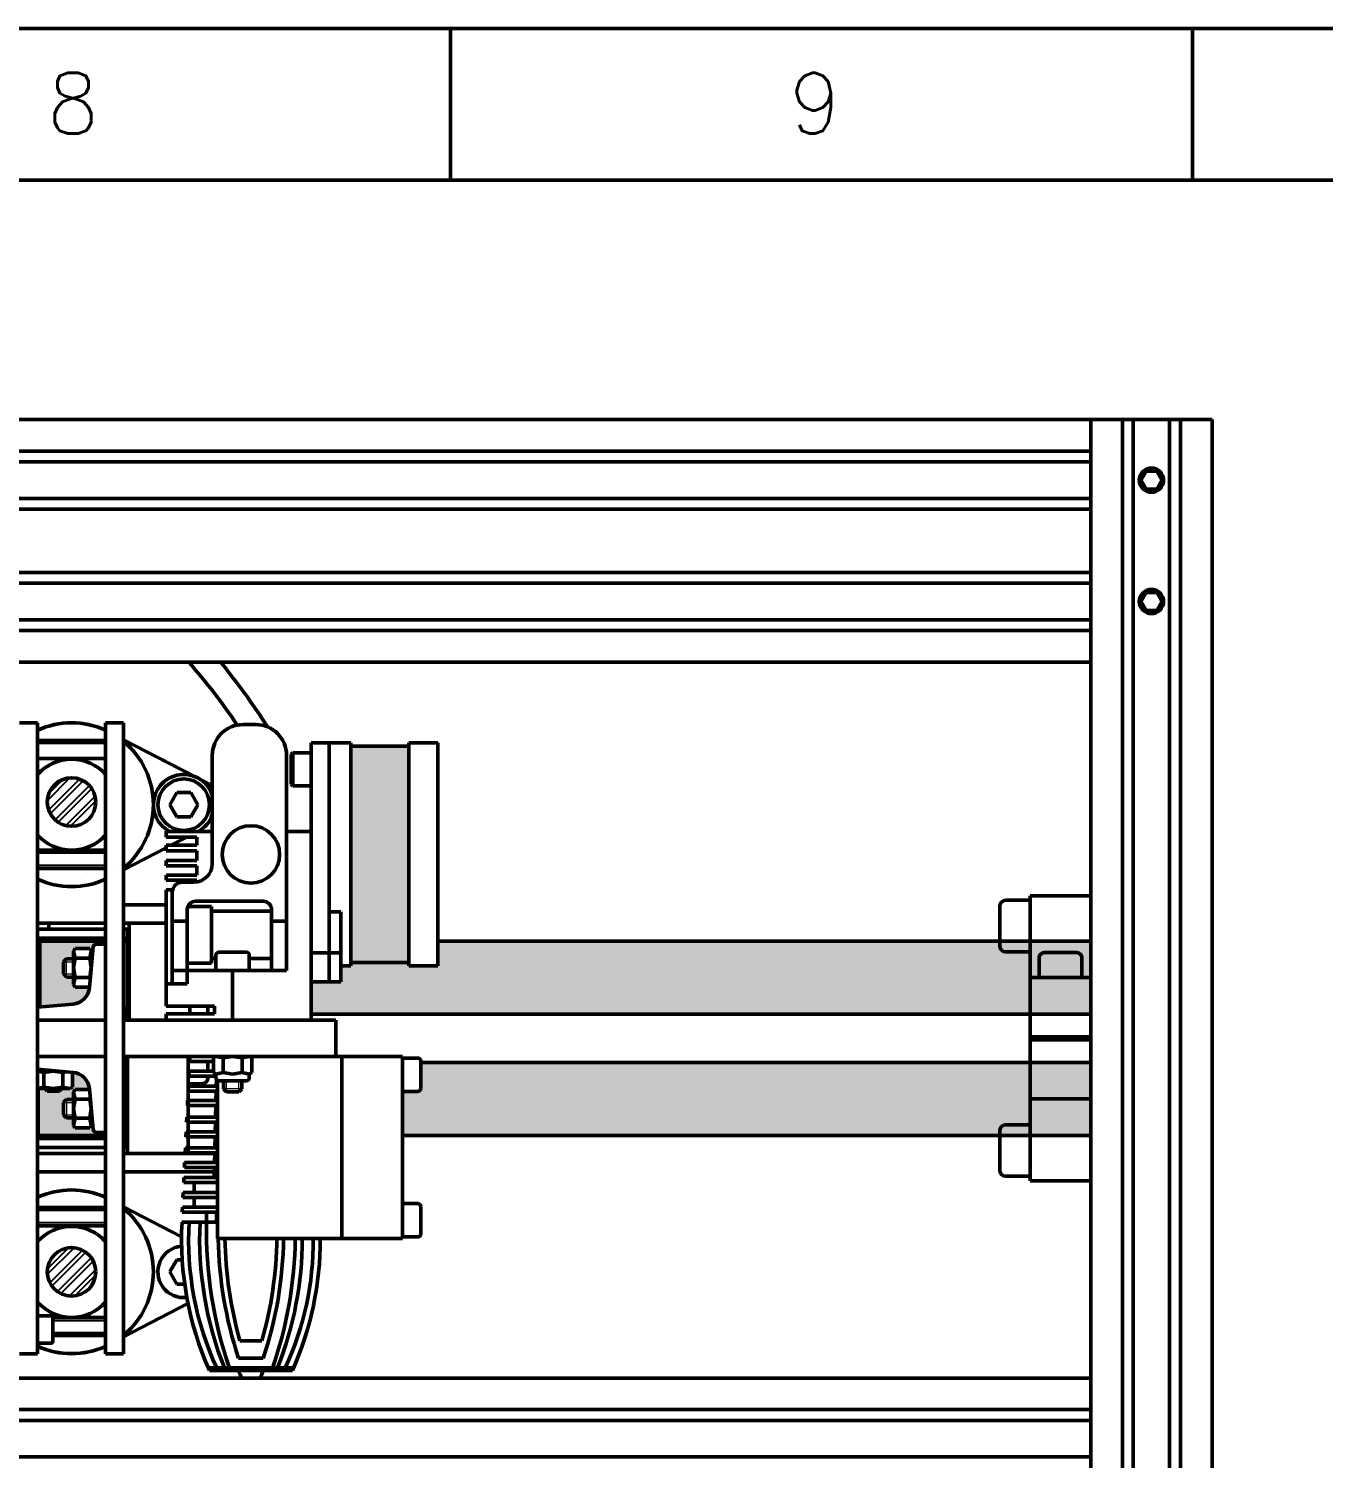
# Model space of a CAD drawing. Extents: x 21664 to 23500, y -5995 to -4166.
# Drawn here: x 22573.5 to 22787, y -4923.4 to -4687.8 of the extents above; entities that cross this region are included whole.
import ezdxf

# ---------------------------------------------------------------- set-up
doc = ezdxf.new("R2010")
doc.units = 0
doc.linetypes.add('CENTER', pattern=[50.8, 31.75, -6.35, 6.35, -6.35])
doc.linetypes.add('DASHED', pattern=[19.05, 12.7, -6.35])
for name, color, linetype, lineweight in [('Centro', 1, 'CENTER', 15), ('Cooler', 7, 'Continuous', 50), ('Extrusora', 4, 'Continuous', 50), ('Fixação e Transmissão', 5, 'Continuous', 50), ('Guias', 30, 'Continuous', 50), ('Hotend', 4, 'Continuous', 50), ('Linha tracejada', 254, 'DASHED', 15), ('Perfis e Cantoneiras', 2, 'Continuous', 50), ('Peças Usinadas', 120, 'Continuous', 50)]:
    doc.layers.add(name, color=color, linetype=linetype, lineweight=lineweight)
doc.layers.add('Cotas', color=90, linetype='Continuous')
doc.layers.add('Hachura', color=9, linetype='Continuous')
doc.styles.get("Standard").update_dxf_attribs({"font": 'romans.shx'})

msp = doc.modelspace()

# ---------------------------------------------------------------- hatches: boundary and pattern name
at = {"layer": 'Extrusora'}
h = msp.add_hatch(color=256, dxfattribs=at)
h.dxf.hatch_style = 1
h.paths.add_polyline_path([(22636.2, -4806.05), (22636.2, -4823.88), (22626.63, -4823.88), (22626.63, -4806.05), (22636.2, -4806.05)])
h = msp.add_hatch(color=256, dxfattribs=at)
h.dxf.hatch_style = 1
h.paths.add_polyline_path([(22636.2, -4823.88), (22636.2, -4841.71), (22626.63, -4841.71), (22626.63, -4823.88), (22636.2, -4823.88)])
at = {"layer": 'Hachura'}
h = msp.add_hatch(dxfattribs=at)
h.set_pattern_fill('ANSI32', color=256, scale=0.2)
h.paths.add_polyline_path([(22584.59, -4815.25, 1), (22576.59, -4815.25, 1), (22584.59, -4815.25)])
h = msp.add_hatch(dxfattribs=at)
h.set_pattern_fill('ANSI32', color=256, scale=0.2)
h.paths.add_polyline_path([(22576.59, -4892.69, 1), (22584.59, -4892.69, 1), (22576.59, -4892.69)])
at = {"layer": 'Peças Usinadas'}
h = msp.add_hatch(color=2, dxfattribs=at)
h.dxf.hatch_style = 1
h.paths.add_polyline_path([(22575, -4838.19), (22575.34, -4838.19), (22575.34, -4849.04), (22575, -4849.07), (22575, -4838.19)])
h = msp.add_hatch(color=2, dxfattribs=at)
h.dxf.hatch_style = 1
h.paths.add_polyline_path([(22575.34, -4838.19), (22586.18, -4838.19), (22586.18, -4838.69), (22584.64, -4838.69, 0.388879), (22584.14, -4839.14), (22584.08, -4839.84), (22583.83, -4839.84), (22583.58, -4839.41), (22581.17, -4839.41), (22580.93, -4839.84), (22580.93, -4841.09), (22579.78, -4841.09), (22579.28, -4841.59), (22579.28, -4843.59), (22579.78, -4844.09), (22580.93, -4844.09), (22580.93, -4845.34), (22581.17, -4845.76), (22583.56, -4845.76), (22583.56, -4845.83, -0.36397), (22580.83, -4848.56), (22575.34, -4849.04), (22575.34, -4838.19)])
h = msp.add_hatch(color=2, dxfattribs=at)
h.dxf.hatch_style = 1
h.paths.add_polyline_path([(22589.18, -4838.19), (22589.84, -4838.19), (22589.84, -4849.19), (22589.18, -4849.19), (22589.18, -4838.19)])
h = msp.add_hatch(color=2, dxfattribs=at)
h.dxf.hatch_style = 1
h.paths.add_polyline_path([(22641, -4838.19), (22733.67, -4838.19), (22733.67, -4838.94, 0.414214), (22734.67, -4839.94), (22738.67, -4839.94), (22738.67, -4844.19), (22738.67, -4850.19), (22620.09, -4850.19), (22620.09, -4844.89), (22623.08, -4844.89), (22625, -4844.89), (22625, -4842.25), (22626.63, -4842.25), (22626.63, -4841.71), (22636.2, -4841.71), (22636.2, -4842.25), (22641, -4842.25), (22641, -4838.19)])
h = msp.add_hatch(color=2, dxfattribs=at)
h.dxf.hatch_style = 1
h.paths.add_polyline_path([(22733.67, -4838.94), (22733.67, -4838.19), (22738.67, -4838.19), (22738.67, -4839.94), (22734.67, -4839.94, -0.414214), (22733.67, -4838.94)])
h = msp.add_hatch(color=2, dxfattribs=at)
h.dxf.hatch_style = 1
h.paths.add_polyline_path([(22738.67, -4838.19), (22748.67, -4838.19), (22748.67, -4844.19), (22747.17, -4844.19), (22747.17, -4840.89, 0.414214), (22746.35, -4840.07), (22740.99, -4840.07, 0.414214), (22740.17, -4840.89), (22740.17, -4844.19), (22738.67, -4844.19), (22738.67, -4839.94), (22738.67, -4838.19)])
h = msp.add_hatch(color=2, dxfattribs=at)
h.dxf.hatch_style = 1
h.paths.add_polyline_path([(22740.17, -4840.89, -0.414214), (22740.99, -4840.07), (22746.35, -4840.07, -0.414214), (22747.17, -4840.89), (22747.17, -4844.19), (22740.17, -4844.19), (22740.17, -4840.89)])
h = msp.add_hatch(color=2, dxfattribs=at)
h.dxf.hatch_style = 1
h.paths.add_polyline_path([(22738.67, -4844.19), (22740.17, -4844.19), (22747.17, -4844.19), (22748.67, -4844.19), (22748.67, -4850.19), (22738.67, -4850.19), (22738.67, -4844.19)])
h = msp.add_hatch(color=2, dxfattribs=at)
h.dxf.hatch_style = 1
h.paths.add_polyline_path([(22589.18, -4849.19), (22589.84, -4849.19), (22589.84, -4850.19), (22589.18, -4850.19), (22589.18, -4849.19)])
h = msp.add_hatch(color=256, dxfattribs=at)
h.dxf.hatch_style = 1
h.paths.add_polyline_path([(22589.59, -4859.19), (22589.18, -4859.19), (22589.18, -4870.19), (22589.59, -4870.19), (22589.59, -4859.19)])
h = msp.add_hatch(color=256, dxfattribs=at)
h.dxf.hatch_style = 1
h.paths.add_polyline_path([(22635.17, -4862.94), (22637.67, -4862.94, 0.414214), (22638.17, -4862.44), (22638.17, -4858.19), (22738.67, -4858.19), (22738.67, -4864.19), (22738.67, -4868.44), (22734.67, -4868.44, 0.414214), (22733.67, -4869.44), (22733.67, -4870.19), (22635.17, -4870.19), (22635.17, -4862.94)])
h = msp.add_hatch(color=256, dxfattribs=at)
h.dxf.hatch_style = 1
h.paths.add_polyline_path([(22738.67, -4858.19), (22748.67, -4858.19), (22748.67, -4864.19), (22738.67, -4864.19), (22738.67, -4858.19)])
h = msp.add_hatch(color=256, dxfattribs=at)
h.dxf.hatch_style = 1
h.paths.add_polyline_path([(22580.93, -4867.29), (22579.78, -4867.29), (22579.28, -4866.79), (22579.28, -4864.79), (22579.78, -4864.29), (22580.93, -4864.29), (22580.93, -4863.04), (22581.17, -4862.61), (22583.56, -4862.61), (22583.56, -4862.54, 0.36397), (22580.83, -4859.81), (22580.71, -4859.8), (22580.76, -4859.83), (22580.76, -4862.24), (22580.33, -4862.49), (22578.98, -4862.49), (22578.58, -4862.89), (22576.58, -4862.89), (22576.18, -4862.49), (22575.09, -4862.49), (22575.09, -4870.19), (22586.18, -4870.19), (22586.18, -4869.69), (22584.64, -4869.69, -0.388879), (22584.14, -4869.23), (22584.08, -4868.54), (22583.83, -4868.54), (22583.58, -4868.96), (22581.17, -4868.96), (22580.93, -4868.54), (22580.93, -4867.29)])
h = msp.add_hatch(color=256, dxfattribs=at)
h.dxf.hatch_style = 1
h.paths.add_polyline_path([(22738.67, -4864.19), (22748.67, -4864.19), (22748.67, -4870.19), (22738.67, -4870.19), (22738.67, -4868.44), (22738.67, -4864.19)])
h = msp.add_hatch(color=256, dxfattribs=at)
h.dxf.hatch_style = 1
h.paths.add_polyline_path([(22734.67, -4868.44), (22738.67, -4868.44), (22738.67, -4870.19), (22733.67, -4870.19), (22733.67, -4869.44, -0.414214), (22734.67, -4868.44)])

# ---------------------------------------------------------------- linework, layer by layer
at = {"layer": 'Centro', "ltscale": 0.1}
for p, q in [((22587.84, -4826.09), (22587.84, -4826.07)), ((22582.13, -4828.07), (22582.13, -4828.09))]:
    msp.add_line(p, q, dxfattribs=at)
at = {"layer": 'Cooler'}
for p, q in [((22625.17, -4857.19), (22604.67, -4857.19)), ((22604.67, -4857.24), (22604.67, -4857.19)), ((22625.17, -4857.19), (22625.17, -4887.19)), ((22635.17, -4857.19), (22625.17, -4857.19)), ((22635.17, -4857.19), (22635.17, -4887.19)), ((22604.67, -4887.19), (22604.67, -4861.13)), ((22625.17, -4887.19), (22604.67, -4887.19)), ((22635.17, -4887.19), (22625.17, -4887.19))]:
    msp.add_line(p, q, dxfattribs=at)
at = {"layer": 'Extrusora'}
for p, q in [((22610.97, -4802.47), (22608.87, -4802.47)), ((22603.8, -4825.41), (22603.8, -4807.54)), ((22616.04, -4843), (22616.04, -4807.54)), ((22617.07, -4807.11), (22616.78, -4807.4)), ((22616.78, -4807.4), (22616.78, -4812.3)), ((22617.07, -4807.11), (22617.07, -4812.59)), ((22620.09, -4807.11), (22617.07, -4807.11)), ((22620.09, -4844.89), (22620.09, -4805.51)), ((22620.09, -4805.51), (22626.63, -4805.51)), ((22623.08, -4844.89), (22623.08, -4805.51)), ((22626.63, -4842.25), (22626.63, -4805.51)), ((22636.2, -4806.05), (22626.63, -4806.05)), ((22636.2, -4806.05), (22626.63, -4806.05)), ((22636.2, -4805.51), (22641, -4805.51)), ((22636.2, -4842.25), (22636.2, -4805.51)), ((22641, -4842.25), (22641, -4805.51)), ((22616.78, -4812.3), (22617.07, -4812.59)), ((22617.07, -4812.59), (22620.06, -4812.59)), ((22596.18, -4821.02), (22596.18, -4820.06)), ((22603.8, -4820.11), (22596.18, -4820.11)), ((22601.26, -4821.02), (22596.18, -4821.02)), ((22601.26, -4822.38), (22601.26, -4821.02)), ((22620.09, -4820.11), (22616.04, -4820.11)), ((22601.26, -4822.38), (22596.18, -4822.38)), ((22596.18, -4823.27), (22596.18, -4822.38)), ((22601.26, -4823.27), (22596.18, -4823.27)), ((22601.26, -4824.86), (22601.26, -4823.27)), ((22601.26, -4824.86), (22596.18, -4824.86)), ((22596.18, -4825.75), (22596.18, -4824.86)), ((22601.26, -4825.75), (22596.18, -4825.75)), ((22601.26, -4827.28), (22601.26, -4825.75)), ((22601.26, -4827.28), (22596.18, -4827.28)), ((22596.18, -4828.14), (22596.18, -4827.28)), ((22601.26, -4828.14), (22596.18, -4828.14)), ((22598.89, -4828.45), (22600.76, -4828.45)), ((22601.26, -4828.41), (22601.26, -4828.14)), ((22597.25, -4829.72), (22596.18, -4829.72)), ((22596.18, -4845.21), (22596.18, -4829.72)), ((22597.2, -4845.21), (22597.2, -4830.14)), ((22599.68, -4845.21), (22599.68, -4832.98)), ((22603.65, -4832.45), (22599.79, -4832.45)), ((22601.05, -4831.61), (22612.19, -4831.61)), ((22603.65, -4841.82), (22603.65, -4832.45)), ((22613.56, -4833.23), (22603.65, -4833.23)), ((22613.56, -4843), (22613.56, -4832.98)), ((22625, -4833.37), (22623.08, -4833.37)), ((22625, -4844.89), (22625, -4833.37)), ((22599.68, -4834.88), (22597.2, -4834.88)), ((22616.04, -4834.88), (22613.56, -4834.88)), ((22625, -4840.13), (22620.09, -4840.13)), ((22597.2, -4843), (22616.04, -4843)), ((22603.65, -4841.82), (22599.68, -4841.82)), ((22604.4, -4841.04), (22603.65, -4841.04)), ((22607.15, -4851.19), (22607.15, -4843)), ((22613.56, -4841.04), (22609.9, -4841.04)), ((22625, -4842.25), (22626.63, -4842.25)), ((22636.2, -4841.71), (22626.63, -4841.71)), ((22636.2, -4842.25), (22641, -4842.25)), ((22596.18, -4848.88), (22596.18, -4845.21)), ((22599.68, -4845.21), (22596.18, -4845.21)), ((22620.09, -4844.89), (22625, -4844.89)), ((22620.09, -4844.89), (22620.09, -4851.19)), ((22604.16, -4848.88), (22596.18, -4848.88)), ((22596.18, -4851.19), (22596.18, -4850.16)), ((22604.16, -4850.16), (22596.18, -4850.16)), ((22604.16, -4848.88), (22604.16, -4850.16)), ((22620.09, -4851.19), (22596.18, -4851.19))]:
    msp.add_line(p, q, dxfattribs=at)
msp.add_circle((22610.17, -4823.88), 4.73, dxfattribs=at)
for centre, radius, start, end in [((22608.87, -4807.54), 5.07, 90, 180), ((22610.97, -4807.54), 5.07, 360, 90), ((22600.76, -4825.41), 3.04, 270, 360), ((22598.89, -4830.14), 1.69, 90, 180), ((22601.05, -4832.98), 1.38, 90, 180), ((22612.19, -4832.98), 1.38, 0, 90)]:
    msp.add_arc(centre, radius, start, end, dxfattribs=at)
at = {"layer": 'Fixação e Transmissão'}
for p, q in [((22757.8, -4760.69), (22756.94, -4762.19)), ((22757.8, -4763.69), (22756.94, -4762.19)), ((22759.54, -4760.69), (22760.4, -4762.19)), ((22759.54, -4763.69), (22760.4, -4762.19)), ((22757.8, -4780.69), (22756.94, -4782.19)), ((22759.54, -4780.69), (22760.4, -4782.19)), ((22757.8, -4783.69), (22756.94, -4782.19)), ((22759.54, -4783.69), (22760.4, -4782.19)), ((22586.18, -4805.09), (22575, -4805.09)), ((22600.9, -4811.02), (22589.18, -4804.97)), ((22586.18, -4808.09), (22575, -4808.09)), ((22597.94, -4813.69), (22596.78, -4815.69)), ((22600.25, -4813.69), (22601.4, -4815.69)), ((22597.94, -4817.69), (22596.78, -4815.69)), ((22600.25, -4817.69), (22601.4, -4815.69)), ((22597.94, -4817.69), (22597.94, -4817.69)), ((22599.59, -4821.02), (22596.98, -4822.38)), ((22586.18, -4823.19), (22575, -4823.19)), ((22596.18, -4822.78), (22589.18, -4826.4)), ((22586.18, -4826.19), (22575, -4826.19)), ((22738.67, -4830.69), (22738.67, -4877.69)), ((22738.67, -4830.69), (22748.67, -4830.69)), ((22748.67, -4830.69), (22748.67, -4877.69)), ((22733.67, -4838.94), (22733.67, -4832.44)), ((22734.67, -4831.44), (22738.67, -4831.44)), ((22575.34, -4837.69), (22575.34, -4849.04)), ((22589.84, -4837.69), (22589.84, -4836.19)), ((22580.93, -4839.84), (22581.17, -4839.41)), ((22580.93, -4845.34), (22580.93, -4839.84)), ((22580.93, -4839.84), (22581.17, -4841)), ((22581.17, -4839.41), (22583.58, -4839.41)), ((22583.83, -4839.84), (22583.58, -4839.41)), ((22583.83, -4839.84), (22583.58, -4841)), ((22583.83, -4842.75), (22583.83, -4839.84)), ((22583.83, -4839.84), (22584.08, -4839.84)), ((22604.9, -4840), (22609.4, -4840)), ((22738.67, -4839.94), (22734.67, -4839.94)), ((22746.35, -4840.07), (22740.99, -4840.07)), ((22579.28, -4841.59), (22579.78, -4841.09)), ((22579.28, -4841.59), (22579.28, -4843.59)), ((22579.78, -4841.09), (22580.93, -4841.09)), ((22581.17, -4841), (22580.93, -4842.59)), ((22581.17, -4844.17), (22580.93, -4842.59)), ((22581.17, -4841), (22583.58, -4841)), ((22583.58, -4841), (22583.83, -4842.59)), ((22583.58, -4844.17), (22583.83, -4842.59)), ((22604.4, -4843), (22609.9, -4843)), ((22740.17, -4840.89), (22740.17, -4844.19)), ((22747.17, -4844.19), (22747.17, -4840.89)), ((22579.28, -4843.59), (22579.78, -4844.09)), ((22579.78, -4844.09), (22580.93, -4844.09)), ((22580.93, -4845.34), (22581.17, -4844.17)), ((22580.93, -4845.34), (22581.17, -4845.76)), ((22581.17, -4844.17), (22583.58, -4844.17)), ((22583.67, -4844.58), (22583.58, -4844.17)), ((22738.67, -4844.19), (22748.67, -4844.19)), ((22581.17, -4845.76), (22583.58, -4845.76)), ((22589.84, -4851.19), (22589.84, -4850.69)), ((22738.67, -4853.94), (22748.67, -4853.94)), ((22738.67, -4854.44), (22748.67, -4854.44)), ((22589.59, -4857.19), (22589.59, -4858.69)), ((22604.4, -4857.19), (22603.98, -4857.43)), ((22604.4, -4857.19), (22605.57, -4857.43)), ((22605.57, -4857.43), (22607.15, -4857.19)), ((22608.74, -4857.43), (22607.15, -4857.19)), ((22609.9, -4857.19), (22608.74, -4857.43)), ((22609.9, -4857.19), (22610.33, -4857.43)), ((22575, -4859.59), (22578.26, -4859.59)), ((22575, -4859.62), (22576, -4859.83)), ((22576, -4859.83), (22577.58, -4859.59)), ((22579.17, -4859.83), (22577.58, -4859.59)), ((22603.98, -4857.43), (22603.98, -4859.84)), ((22605.57, -4857.43), (22605.57, -4859.84)), ((22608.74, -4857.43), (22608.74, -4859.84)), ((22610.33, -4857.43), (22610.33, -4859.84)), ((22635.17, -4862.94), (22635.17, -4857.44)), ((22638.17, -4862.44), (22638.17, -4857.94)), ((22576, -4862.24), (22576, -4859.83)), ((22579.73, -4859.72), (22579.17, -4859.83)), ((22579.17, -4862.24), (22579.17, -4859.83)), ((22580.71, -4859.8), (22580.76, -4859.83)), ((22580.76, -4862.24), (22580.76, -4859.83)), ((22604.4, -4860.09), (22603.98, -4859.84)), ((22604.4, -4860.09), (22605.57, -4859.84)), ((22604.4, -4860.09), (22604.4, -4860.69)), ((22609.4, -4861.19), (22604.9, -4861.19)), ((22605.57, -4859.84), (22607.15, -4860.09)), ((22605.65, -4862.5), (22605.65, -4861.19)), ((22608.74, -4859.84), (22607.15, -4860.09)), ((22608.65, -4862.5), (22608.65, -4861.19)), ((22609.9, -4860.09), (22608.74, -4859.84)), ((22609.9, -4860.09), (22610.33, -4859.84)), ((22609.9, -4860.09), (22609.9, -4860.69)), ((22575, -4862.45), (22576, -4862.24)), ((22575, -4862.49), (22580.33, -4862.49)), ((22575.09, -4870.69), (22575.09, -4862.49)), ((22576, -4862.24), (22577.58, -4862.49)), ((22576.58, -4862.89), (22576.18, -4862.49)), ((22576.58, -4862.89), (22578.58, -4862.89)), ((22579.17, -4862.24), (22577.58, -4862.49)), ((22578.58, -4862.89), (22578.98, -4862.49)), ((22580.33, -4862.49), (22579.17, -4862.24)), ((22579.28, -4864.79), (22579.78, -4864.29)), ((22579.78, -4864.29), (22580.93, -4864.29)), ((22580.33, -4862.49), (22580.76, -4862.24)), ((22580.93, -4863.04), (22581.17, -4862.61)), ((22580.93, -4863.04), (22580.93, -4868.54)), ((22580.93, -4863.04), (22581.17, -4864.2)), ((22581.17, -4864.2), (22580.93, -4865.79)), ((22581.17, -4862.61), (22583.58, -4862.61)), ((22581.17, -4864.2), (22583.58, -4864.2)), ((22583.67, -4863.79), (22583.58, -4864.2)), ((22583.58, -4864.2), (22583.83, -4865.79)), ((22606.15, -4863), (22605.65, -4862.5)), ((22606.15, -4863), (22608.15, -4863)), ((22608.15, -4863), (22608.65, -4862.5)), ((22738.67, -4864.19), (22748.67, -4864.19)), ((22579.28, -4866.79), (22579.28, -4864.79)), ((22581.17, -4867.37), (22580.93, -4865.79)), ((22583.58, -4867.37), (22583.83, -4865.79)), ((22583.83, -4865.62), (22583.83, -4868.54)), ((22579.28, -4866.79), (22579.78, -4867.29)), ((22579.78, -4867.29), (22580.93, -4867.29)), ((22580.93, -4868.54), (22581.17, -4867.37)), ((22580.93, -4868.54), (22581.17, -4868.96)), ((22581.17, -4867.37), (22583.58, -4867.37)), ((22581.17, -4868.96), (22583.58, -4868.96)), ((22583.83, -4868.54), (22583.58, -4867.37)), ((22583.83, -4868.54), (22583.58, -4868.96)), ((22583.83, -4868.54), (22584.08, -4868.54)), ((22738.67, -4868.44), (22734.67, -4868.44)), ((22589.59, -4870.69), (22589.59, -4872.19)), ((22733.67, -4869.44), (22733.67, -4875.94)), ((22734.67, -4876.94), (22738.67, -4876.94)), ((22738.67, -4877.69), (22748.67, -4877.69)), ((22586.18, -4882.09), (22575, -4882.09)), ((22598.72, -4886.9), (22589.18, -4881.97)), ((22635.17, -4881.44), (22635.17, -4886.94)), ((22638.17, -4881.94), (22638.17, -4886.44)), ((22586.18, -4885.09), (22575, -4885.09)), ((22597.94, -4890.69), (22596.78, -4892.69)), ((22597.94, -4894.69), (22596.78, -4892.69)), ((22597.94, -4894.69), (22597.94, -4894.69)), ((22599.79, -4897.92), (22589.18, -4903.4)), ((22577.5, -4900.19), (22586.18, -4900.19)), ((22577.5, -4903.19), (22586.18, -4903.19)), ((22589.43, -4903.27), (22589.43, -4903.27))]:
    msp.add_line(p, q, dxfattribs=at)
at = {"layer": 'Fixação e Transmissão', "ltscale": 0.1}
for p, q in [((22757.8, -4760.69), (22759.54, -4760.69)), ((22757.8, -4763.69), (22759.54, -4763.69)), ((22757.8, -4780.69), (22759.54, -4780.69)), ((22757.8, -4783.69), (22759.54, -4783.69)), ((22600.25, -4813.69), (22597.94, -4813.69)), ((22600.25, -4817.69), (22597.94, -4817.69)), ((22604.4, -4843), (22604.4, -4840.5)), ((22609.9, -4843), (22609.9, -4840.5)), ((22635.17, -4857.44), (22637.67, -4857.44)), ((22635.17, -4862.94), (22637.67, -4862.94)), ((22635.17, -4881.44), (22637.67, -4881.44)), ((22635.17, -4886.94), (22637.67, -4886.94)), ((22598.83, -4890.69), (22597.94, -4890.69)), ((22599.23, -4894.69), (22597.94, -4894.69))]:
    msp.add_line(p, q, dxfattribs=at)
at = {"layer": 'Fixação e Transmissão', "color": 7}
for p, q in [((22576.59, -4835.19), (22586.18, -4835.19)), ((22576.84, -4835.19), (22586.18, -4835.19)), ((22576.84, -4836.19), (22586.18, -4836.19)), ((22576.59, -4872.19), (22586.18, -4872.19)), ((22576.84, -4873.19), (22586.18, -4873.19)), ((22600.1, -4873.19), (22590.1, -4873.19))]:
    msp.add_line(p, q, dxfattribs=at)
at = {"layer": 'Fixação e Transmissão', "color": 7, "ltscale": 0.1}
for p, q in [((22576.84, -4836.19), (22576.84, -4835.19)), ((22590.1, -4835.19), (22590.1, -4851.19)), ((22600.1, -4848.88), (22600.1, -4850.16)), ((22589.84, -4873.19), (22589.84, -4857.19)), ((22599.84, -4873.19), (22599.84, -4857.19)), ((22600.1, -4872.19), (22600.1, -4872.23)), ((22600.1, -4873.06), (22600.1, -4873.19))]:
    msp.add_line(p, q, dxfattribs=at)
at = {"layer": 'Fixação e Transmissão', "flags": 128}
for points in [[(22586.18, -4836.19), (22575, -4836.19)], [(22589.84, -4836.19), (22589.18, -4836.19)], [(22589.84, -4850.69), (22589.18, -4850.69)], [(22589.59, -4857.19), (22589.18, -4857.19)], [(22589.59, -4858.69), (22589.18, -4858.69)], [(22586.18, -4870.69), (22575, -4870.69)], [(22589.59, -4870.69), (22589.18, -4870.69)], [(22586.18, -4872.19), (22575, -4872.19)], [(22589.59, -4872.19), (22589.18, -4872.19)]]:
    msp.add_lwpolyline(points, dxfattribs=at)
msp.add_lwpolyline([(22575, -4904.44), (22577.25, -4904.44, 0.414214), (22577.5, -4904.19), (22577.5, -4900.19, 0.414214), (22577.25, -4899.94), (22575, -4899.94)], format="xyb", close=True, dxfattribs=at)
at = {"layer": 'Fixação e Transmissão'}
for centre, radius in [((22758.67, -4762.19), 1.73), ((22758.67, -4782.19), 1.73), ((22599.09, -4815.69), 4.25)]:
    msp.add_circle(centre, radius, dxfattribs=at)
for centre, radius, start, end in [((22580.59, -4815.69), 13.5, 65.5382, 114.4618), ((22580.59, -4815.69), 13.5, 0, 50.4829), ((22599.09, -4815.69), 5, 19.6593, 242.1014), ((22599.09, -4815.69), 5, 19.6593, 68.8231), ((22580.59, -4815.69), 13.5, 309.5171, 360), ((22599.09, -4815.69), 5, 297.8986, 340.3407), ((22599.09, -4815.69), 5, 297.8986, 340.3407), ((22580.59, -4815.69), 13.5, 245.5382, 294.4618), ((22734.67, -4832.44), 1, 90, 180), ((22604.9, -4840.5), 0.5, 90, 180), ((22609.4, -4840.5), 0.5, 360, 90), ((22734.67, -4838.94), 1, 180, 270), ((22740.99, -4840.89), 0.824, 90, 180), ((22746.35, -4840.89), 0.824, 360, 90), ((22637.67, -4857.94), 0.5, 0, 90), ((22604.9, -4860.69), 0.5, 180, 270), ((22609.4, -4860.69), 0.5, 270, 360), ((22637.67, -4862.44), 0.5, 270, 360), ((22734.67, -4869.44), 1, 90, 180), ((22734.67, -4875.94), 1, 180, 270), ((22580.59, -4892.69), 13.5, 65.5382, 114.4618), ((22580.59, -4892.69), 13.5, 0, 50.4829), ((22637.67, -4881.94), 0.5, 360, 90), ((22637.67, -4886.44), 0.5, 270, 360), ((22599.09, -4892.69), 4.25, 94.8541, 276.7453), ((22580.59, -4892.69), 13.5, 309.5171, 360), ((22580.59, -4892.69), 13.5, 245.5382, 294.4618)]:
    msp.add_arc(centre, radius, start, end, dxfattribs=at)
for points, degree in [([(22575.38, -4837.69), (22575, -4837.69), (22575, -4837.69)], 2), ([(22575.38, -4837.69), (22575.44, -4837.69), (22575.58, -4837.69)], 2), ([(22575.92, -4837.69), (22575.71, -4837.69), (22575.58, -4837.69)], 2), ([(22575.92, -4837.69), (22576.13, -4837.69), (22576.42, -4837.69)], 2), ([(22577.03, -4837.69), (22576.69, -4837.69), (22576.42, -4837.69)], 2), ([(22577.03, -4837.69), (22577.38, -4837.69), (22577.79, -4837.69)], 2), ([(22578.61, -4837.69), (22578.18, -4837.69), (22577.79, -4837.69)], 2), ([(22578.61, -4837.69), (22579.07, -4837.69), (22579.56, -4837.69)], 2), ([(22580.52, -4837.69), (22580.02, -4837.69), (22579.56, -4837.69)], 2), ([(22580.52, -4837.69), (22581.03, -4837.69), (22581.55, -4837.69)], 2), ([(22582.55, -4837.69), (22581.55, -4837.69)], 1), ([(22582.55, -4837.69), (22583.07, -4837.69), (22583.57, -4837.69)], 2), ([(22584.51, -4837.69), (22584.05, -4837.69), (22583.57, -4837.69)], 2), ([(22584.51, -4837.69), (22584.98, -4837.69), (22585.42, -4837.69)], 2), ([(22586.18, -4837.69), (22585.84, -4837.69), (22585.42, -4837.69)], 2), ([(22589.84, -4837.69), (22589.84, -4837.69), (22589.18, -4837.69)], 2)]:
    msp.add_open_spline(points, degree=degree, dxfattribs=at)
at = {"layer": 'Guias'}
for p, q in [((22599.84, -4861.69), (22602.09, -4861.69)), ((22603.09, -4860.69), (22603.09, -4860.44))]:
    msp.add_line(p, q, dxfattribs=at)
for centre in [(22580.59, -4815.25), (22580.59, -4892.69)]:
    msp.add_circle(centre, 4, dxfattribs=at)
for centre, radius, start, end in [((22580.59, -4815.69), 7.5, 41.8103, 138.1897), ((22580.59, -4815.69), 7.5, 221.8103, 318.1897), ((22602.09, -4860.69), 1, 270, 360), ((22580.59, -4892.69), 7.5, 41.8103, 138.1897), ((22580.59, -4892.69), 7.5, 221.8103, 318.1897)]:
    msp.add_arc(centre, radius, start, end, dxfattribs=at)
at = {"layer": 'Hachura'}
for p, q in [((22586.18, -4805.59), (22575, -4805.59)), ((22586.18, -4823.69), (22575, -4823.69)), ((22586.18, -4825.69), (22575, -4825.69)), ((22586.18, -4882.59), (22575, -4882.59)), ((22586.18, -4884.59), (22575, -4884.59)), ((22577.5, -4900.69), (22586.18, -4900.69)), ((22577.5, -4902.69), (22586.18, -4902.69))]:
    msp.add_line(p, q, dxfattribs=at)
at = {"layer": 'Hotend'}
for p, q in [((22600.05, -4858.01), (22600.08, -4857.19)), ((22599.93, -4860.44), (22599.97, -4859.62)), ((22603.98, -4859.62), (22599.97, -4859.62)), ((22603.98, -4858.01), (22600.05, -4858.01)), ((22604.4, -4860.44), (22599.93, -4860.44)), ((22604.48, -4860.96), (22604.46, -4862.09)), ((22599.81, -4862.91), (22599.85, -4862.09)), ((22604.67, -4862.91), (22599.81, -4862.91)), ((22604.67, -4862.09), (22599.85, -4862.09)), ((22604.44, -4862.91), (22604.4, -4864.46)), ((22599.69, -4865.29), (22599.73, -4864.46)), ((22604.67, -4865.29), (22599.69, -4865.29)), ((22604.67, -4864.46), (22599.73, -4864.46)), ((22604.39, -4865.29), (22604.34, -4867.17)), ((22599.56, -4867.99), (22599.6, -4867.17)), ((22604.67, -4867.99), (22599.56, -4867.99)), ((22604.67, -4867.17), (22599.6, -4867.17)), ((22604.33, -4867.99), (22604.29, -4869.62)), ((22599.44, -4870.44), (22599.48, -4869.62)), ((22604.67, -4870.44), (22599.44, -4870.44)), ((22604.67, -4869.62), (22599.48, -4869.62)), ((22604.27, -4870.44), (22604.23, -4872.23)), ((22599.32, -4873.06), (22599.36, -4872.23)), ((22604.67, -4873.06), (22599.32, -4873.06)), ((22604.67, -4872.23), (22599.36, -4872.23)), ((22604.21, -4873.06), (22604.17, -4874.67)), ((22599.2, -4875.5), (22599.24, -4874.67)), ((22604.67, -4875.5), (22599.2, -4875.5)), ((22604.67, -4874.67), (22599.24, -4874.67)), ((22604.16, -4875.5), (22604.12, -4877.14)), ((22599.08, -4877.96), (22599.12, -4877.14)), ((22604.67, -4877.96), (22599.08, -4877.96)), ((22604.67, -4877.14), (22599.12, -4877.14)), ((22600.79, -4879.59), (22600.79, -4877.96)), ((22598.96, -4880.42), (22599, -4879.59)), ((22604.67, -4880.42), (22598.96, -4880.42)), ((22604.67, -4879.59), (22599, -4879.59)), ((22600.79, -4882.04), (22600.79, -4880.42)), ((22598.84, -4882.86), (22598.88, -4882.04)), ((22604.67, -4882.86), (22598.84, -4882.86)), ((22604.67, -4882.04), (22598.88, -4882.04)), ((22602.87, -4882.86), (22602.87, -4884.49)), ((22604.49, -4882.86), (22604.49, -4884.49)), ((22598.8, -4884.49), (22604.67, -4884.49)), ((22608.36, -4904.05), (22610.17, -4904.05)), ((22611.99, -4904.05), (22610.17, -4904.05)), ((22610.17, -4908.53), (22603.14, -4908.53)), ((22603.32, -4908.94), (22610.17, -4908.94)), ((22604.52, -4908.53), (22604.92, -4908.94)), ((22605.8, -4908.53), (22606.2, -4908.94)), ((22606.61, -4908.53), (22607.01, -4908.94)), ((22608.13, -4906.9), (22610.17, -4906.9)), ((22612.21, -4906.9), (22610.17, -4906.9)), ((22610.17, -4908.53), (22617.2, -4908.53)), ((22617.03, -4908.94), (22610.17, -4908.94)), ((22613.73, -4908.53), (22613.33, -4908.94)), ((22614.54, -4908.53), (22614.14, -4908.94)), ((22615.82, -4908.53), (22615.42, -4908.94))]:
    msp.add_line(p, q, dxfattribs=at)
for centre, radius, start, end in [((22651.85, -4887.33), 53.12, 176.937, 204.0008), ((22650.17, -4887.44), 50.28, 176.6382, 204.8043), ((22659.38, -4887.21), 57.67, 177.294, 201.6998), ((22672.44, -4885.98), 69.59, 178.7773, 198.9167), ((22670.36, -4886.2), 65.58, 180.8614, 198.397), ((22671.46, -4886.2), 65.58, 180.8614, 195.7897), ((22548.88, -4886.2), 65.58, 344.2103, 359.1386), ((22549.98, -4886.2), 65.58, 341.603, 359.1386), ((22547.91, -4885.98), 69.59, 341.0833, 359.0021), ((22560.96, -4887.21), 57.67, 338.3002, 0.0256), ((22570.18, -4887.44), 50.28, 335.1957, 0.2871), ((22568.49, -4887.33), 53.12, 335.9992, 0.153), ((22611.01, -4908.43), 2.88, 189.5316, 217.5282), ((22609.33, -4908.43), 2.88, 322.4718, 350.4684)]:
    msp.add_arc(centre, radius, start, end, dxfattribs=at)
at = {"layer": 'Linha tracejada'}
for p, q in [((22579.28, -4841.59), (22580.93, -4841.59)), ((22579.78, -4844.09), (22579.78, -4841.09)), ((22579.28, -4843.59), (22580.93, -4843.59)), ((22606.15, -4863), (22606.15, -4861.19)), ((22608.15, -4863), (22608.15, -4861.19)), ((22576.58, -4862.89), (22576.58, -4862.49)), ((22578.58, -4862.89), (22578.58, -4862.49)), ((22579.78, -4864.29), (22579.78, -4867.29)), ((22608.65, -4862.5), (22605.65, -4862.5)), ((22579.28, -4864.79), (22580.93, -4864.79)), ((22579.28, -4866.79), (22580.93, -4866.79))]:
    msp.add_line(p, q, dxfattribs=at)
at = {"layer": 'Perfis e Cantoneiras'}
for p, q in [((22768.67, -4752.19), (22392.67, -4752.19)), ((22748.67, -5312.19), (22748.67, -4752.19)), ((22753.87, -5312.19), (22753.87, -4752.19)), ((22755.67, -5312.19), (22755.67, -4752.19)), ((22761.67, -5312.19), (22761.67, -4752.19)), ((22763.47, -5312.19), (22763.47, -4752.19)), ((22768.67, -5312.19), (22768.67, -4752.19)), ((22748.67, -4757.39), (22412.67, -4757.39)), ((22748.67, -4759.19), (22412.67, -4759.19)), ((22748.67, -4765.19), (22412.67, -4765.19)), ((22748.67, -4766.99), (22412.67, -4766.99)), ((22748.67, -4777.39), (22412.67, -4777.39)), ((22748.67, -4779.19), (22412.67, -4779.19)), ((22748.67, -4785.19), (22412.67, -4785.19)), ((22748.67, -4786.99), (22412.67, -4786.99)), ((22748.67, -4792.19), (22412.67, -4792.19)), ((22584.14, -4839.14), (22583.56, -4845.83)), ((22586.18, -4838.69), (22584.64, -4838.69)), ((22586.18, -4851.19), (22586.18, -4838.69)), ((22575, -4849.07), (22580.83, -4848.56)), ((22586.18, -4857.19), (22586.18, -4869.69)), ((22575, -4859.3), (22580.83, -4859.81)), ((22584.14, -4869.23), (22583.56, -4862.54)), ((22586.18, -4869.69), (22584.64, -4869.69)), ((22748.67, -4910.19), (22412.67, -4910.19)), ((22748.67, -4915.39), (22412.67, -4915.39)), ((22748.67, -4917.19), (22412.67, -4917.19)), ((22748.67, -4923.19), (22412.67, -4923.19))]:
    msp.add_line(p, q, dxfattribs=at)
for centre in [(22758.67, -4762.19), (22758.67, -4782.19)]:
    msp.add_circle(centre, 2, dxfattribs=at)
for centre, radius, start, end in [((22584.64, -4839.19), 0.5, 90, 175), ((22580.57, -4845.57), 3, 275, 355), ((22580.57, -4862.8), 3, 5, 85), ((22584.64, -4869.19), 0.5, 185, 270)]:
    msp.add_arc(centre, radius, start, end, dxfattribs=at)
at = {"layer": 'Peças Usinadas'}
for p, q in [((22643.06, -4687.76), (22643.06, -4712.76)), ((22765.44, -4687.76), (22765.44, -4712.76)), ((22572, -4802.19), (22575, -4802.19)), ((22575, -4802.19), (22575, -4906.19)), ((22586.18, -4802.19), (22586.18, -4906.19)), ((22586.18, -4802.19), (22589.18, -4802.19)), ((22589.18, -4802.19), (22589.18, -4906.19)), ((22603.8, -4812.52), (22589.18, -4804.97)), ((22596.18, -4832.19), (22589.18, -4832.19)), ((22586.18, -4835.19), (22575, -4835.19)), ((22596.18, -4835.19), (22589.18, -4835.19)), ((22586.18, -4838.19), (22575, -4838.19)), ((22589.18, -4838.19), (22589.84, -4838.19)), ((22589.84, -4838.19), (22589.84, -4850.19)), ((22641, -4838.19), (22733.67, -4838.19)), ((22733.67, -4838.19), (22748.67, -4838.19)), ((22589.18, -4849.19), (22590.1, -4849.19)), ((22589.18, -4850.19), (22589.84, -4850.19)), ((22603.09, -4850.16), (22603.09, -4848.88)), ((22738.67, -4850.19), (22748.67, -4850.19)), ((22586.18, -4851.19), (22575, -4851.19)), ((22589.18, -4851.19), (22624.18, -4851.19)), ((22624.18, -4851.19), (22624.18, -4857.19)), ((22586.18, -4857.19), (22575, -4857.19)), ((22589.18, -4857.19), (22604.67, -4857.19)), ((22589.18, -4859.19), (22589.59, -4859.19)), ((22589.59, -4870.19), (22589.59, -4859.19)), ((22603.09, -4859.62), (22603.09, -4858.01)), ((22738.67, -4858.19), (22748.67, -4858.19)), ((22575, -4870.19), (22586.18, -4870.19)), ((22589.18, -4870.19), (22589.59, -4870.19)), ((22635.17, -4870.19), (22733.67, -4870.19)), ((22733.67, -4870.19), (22748.67, -4870.19)), ((22586.18, -4873.19), (22575, -4873.19)), ((22604.21, -4873.19), (22589.18, -4873.19)), ((22586.18, -4876.19), (22575, -4876.19)), ((22604.14, -4876.19), (22589.18, -4876.19)), ((22599.79, -4897.92), (22589.18, -4903.4)), ((22575, -4906.19), (22572, -4906.19)), ((22586.18, -4906.19), (22589.18, -4906.19))]:
    msp.add_line(p, q, dxfattribs=at)
at = {"layer": 'Peças Usinadas', "color": 7, "ltscale": 0.25}
for p, q in [((22620.09, -4850.19), (22738.67, -4850.19)), ((22638.17, -4858.19), (22738.67, -4858.19))]:
    msp.add_line(p, q, dxfattribs=at)
at = {"layer": 'Peças Usinadas', "flags": 128}
msp.add_lwpolyline([(21664, -5994.91), (23499.73, -5994.91), (23499.73, -4687.76), (21664, -4687.76)], close=True, dxfattribs=at)
msp.add_lwpolyline([(21689, -5969.91), (23474.73, -5969.91), (23474.73, -4712.76), (21689, -4712.76), (21689, -5969.91)], dxfattribs=at)
at = {"layer": 'Peças Usinadas', "color": 7}
for centre, radius, start, end in [((22524.54, -4858.59, 8306.42), 100.45, 33.8902, 41.3789), ((22524.54, -4858.59), 104.45, 32.2869, 39.4735)]:
    msp.add_arc(centre, radius, start, end, dxfattribs=at)
at = {"layer": 'Peças Usinadas'}
for centre, radius, start, end in [((22580.59, -4815.56), 13.37, 65.2918, 114.7082), ((22600.59, -4859.69), 2.5, 285.9332, 306.8699), ((22600.59, -4859.69), 2.5, 252.5424, 254.0668), ((22580.59, -4892.67), 13.5, 245.5382, 294.4618)]:
    msp.add_arc(centre, radius, start, end, dxfattribs=at)

# ---------------------------------------------------------------- texts
at = {"layer": 'Cotas'}
for s, p in [('8', (22576.54, -4705.07)), ('9', (22698.92, -4705.07))]:
    msp.add_text(s, height=10, dxfattribs=at).set_placement(p)

doc.saveas('drawing.dxf')
